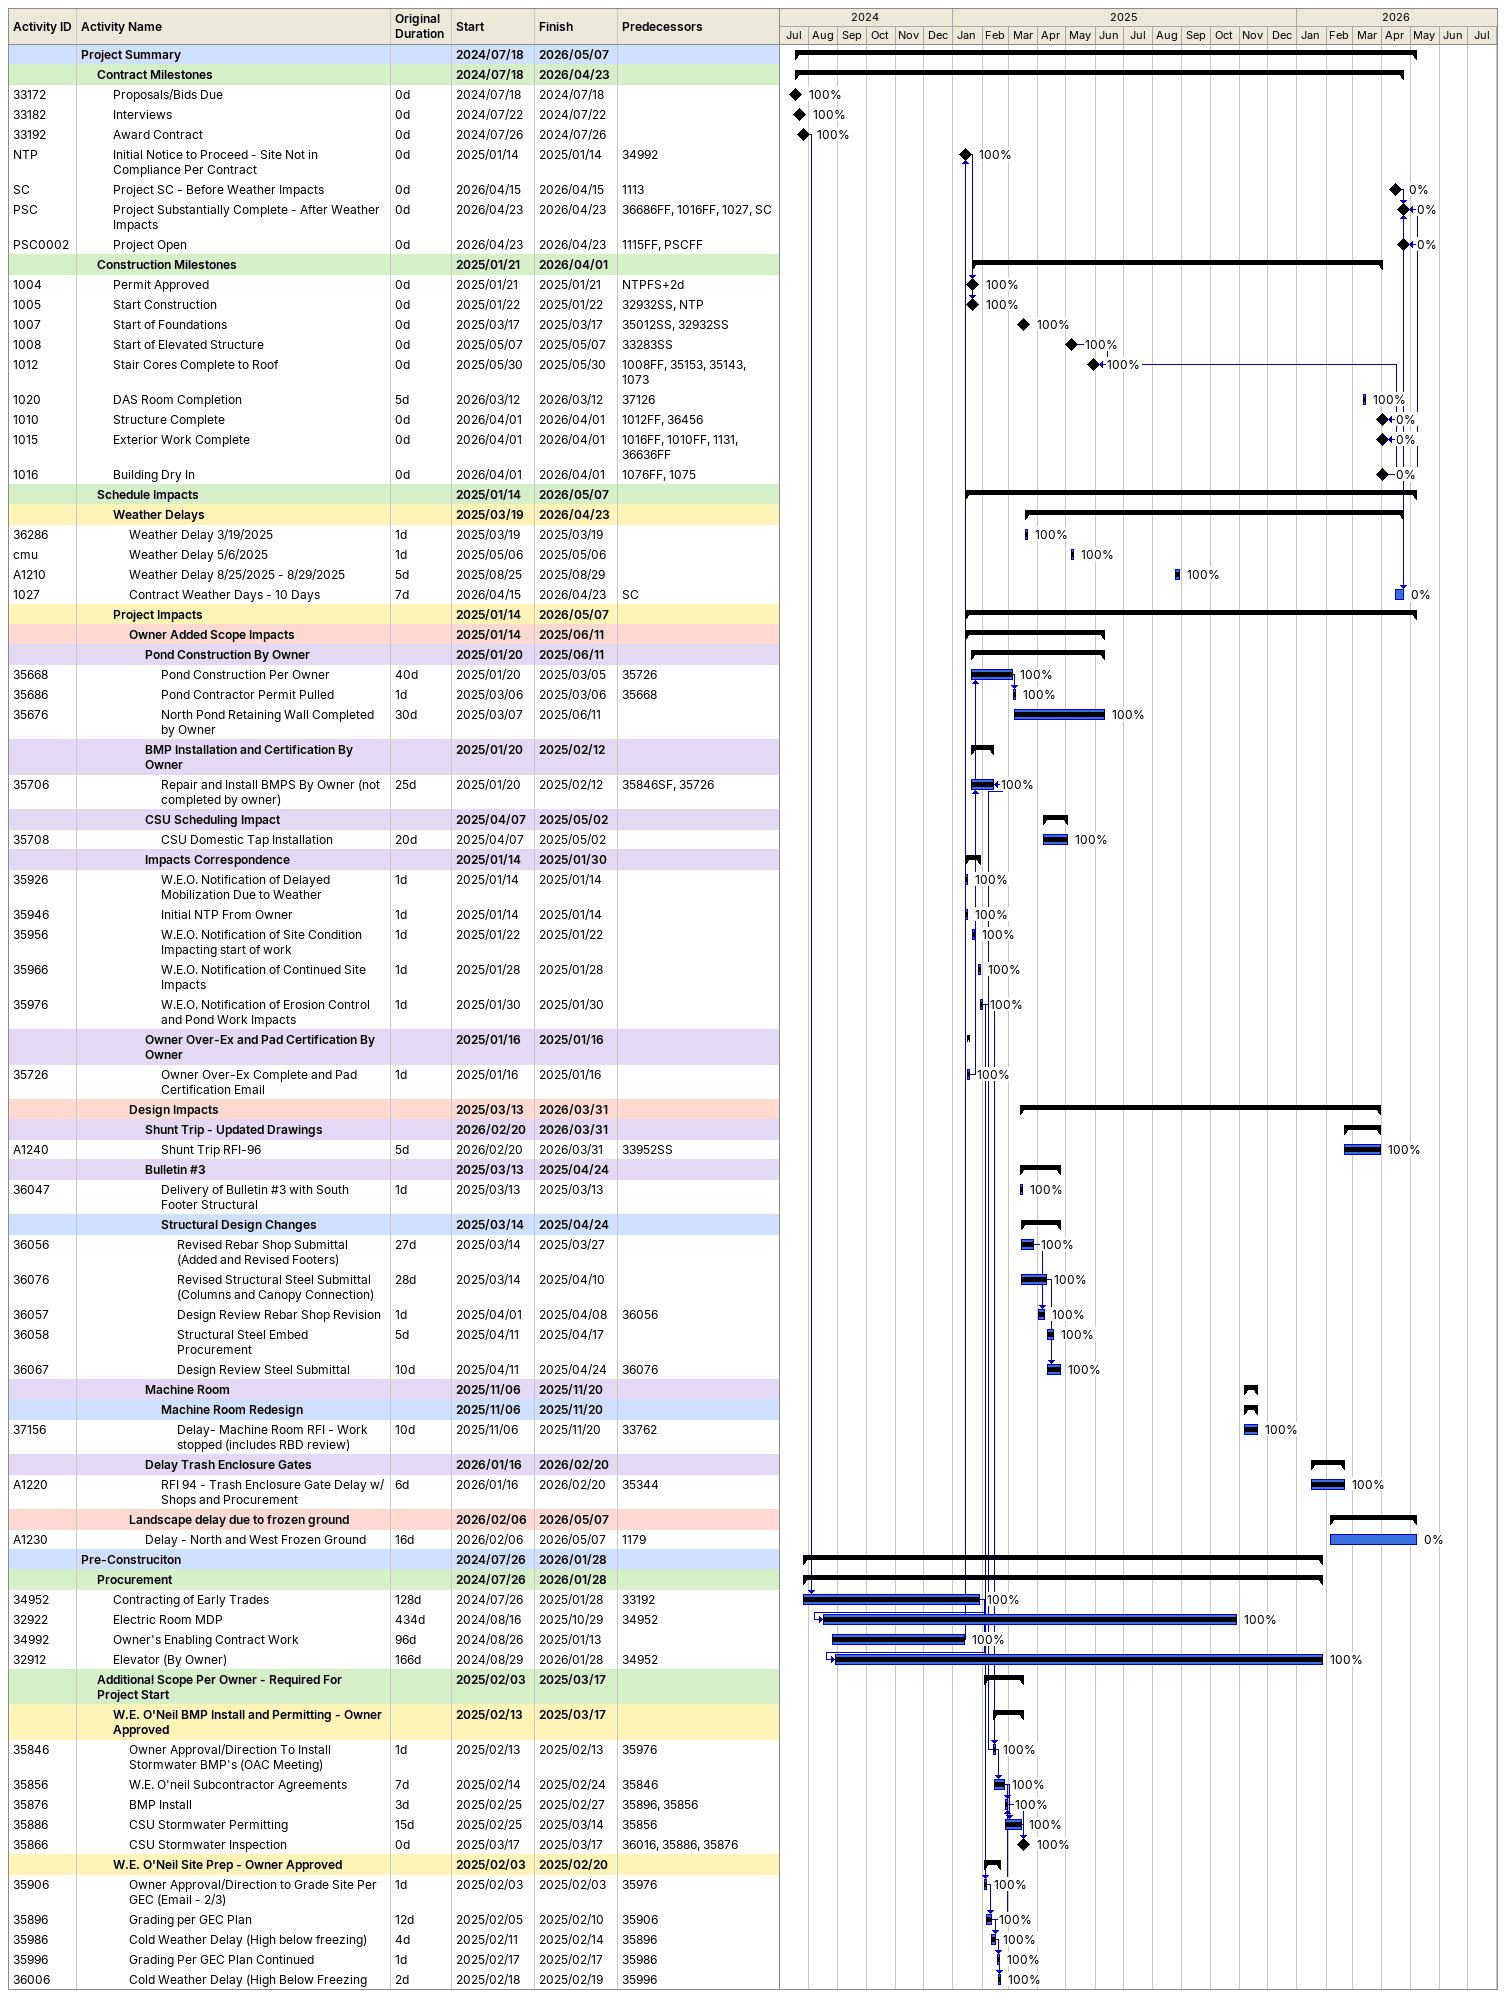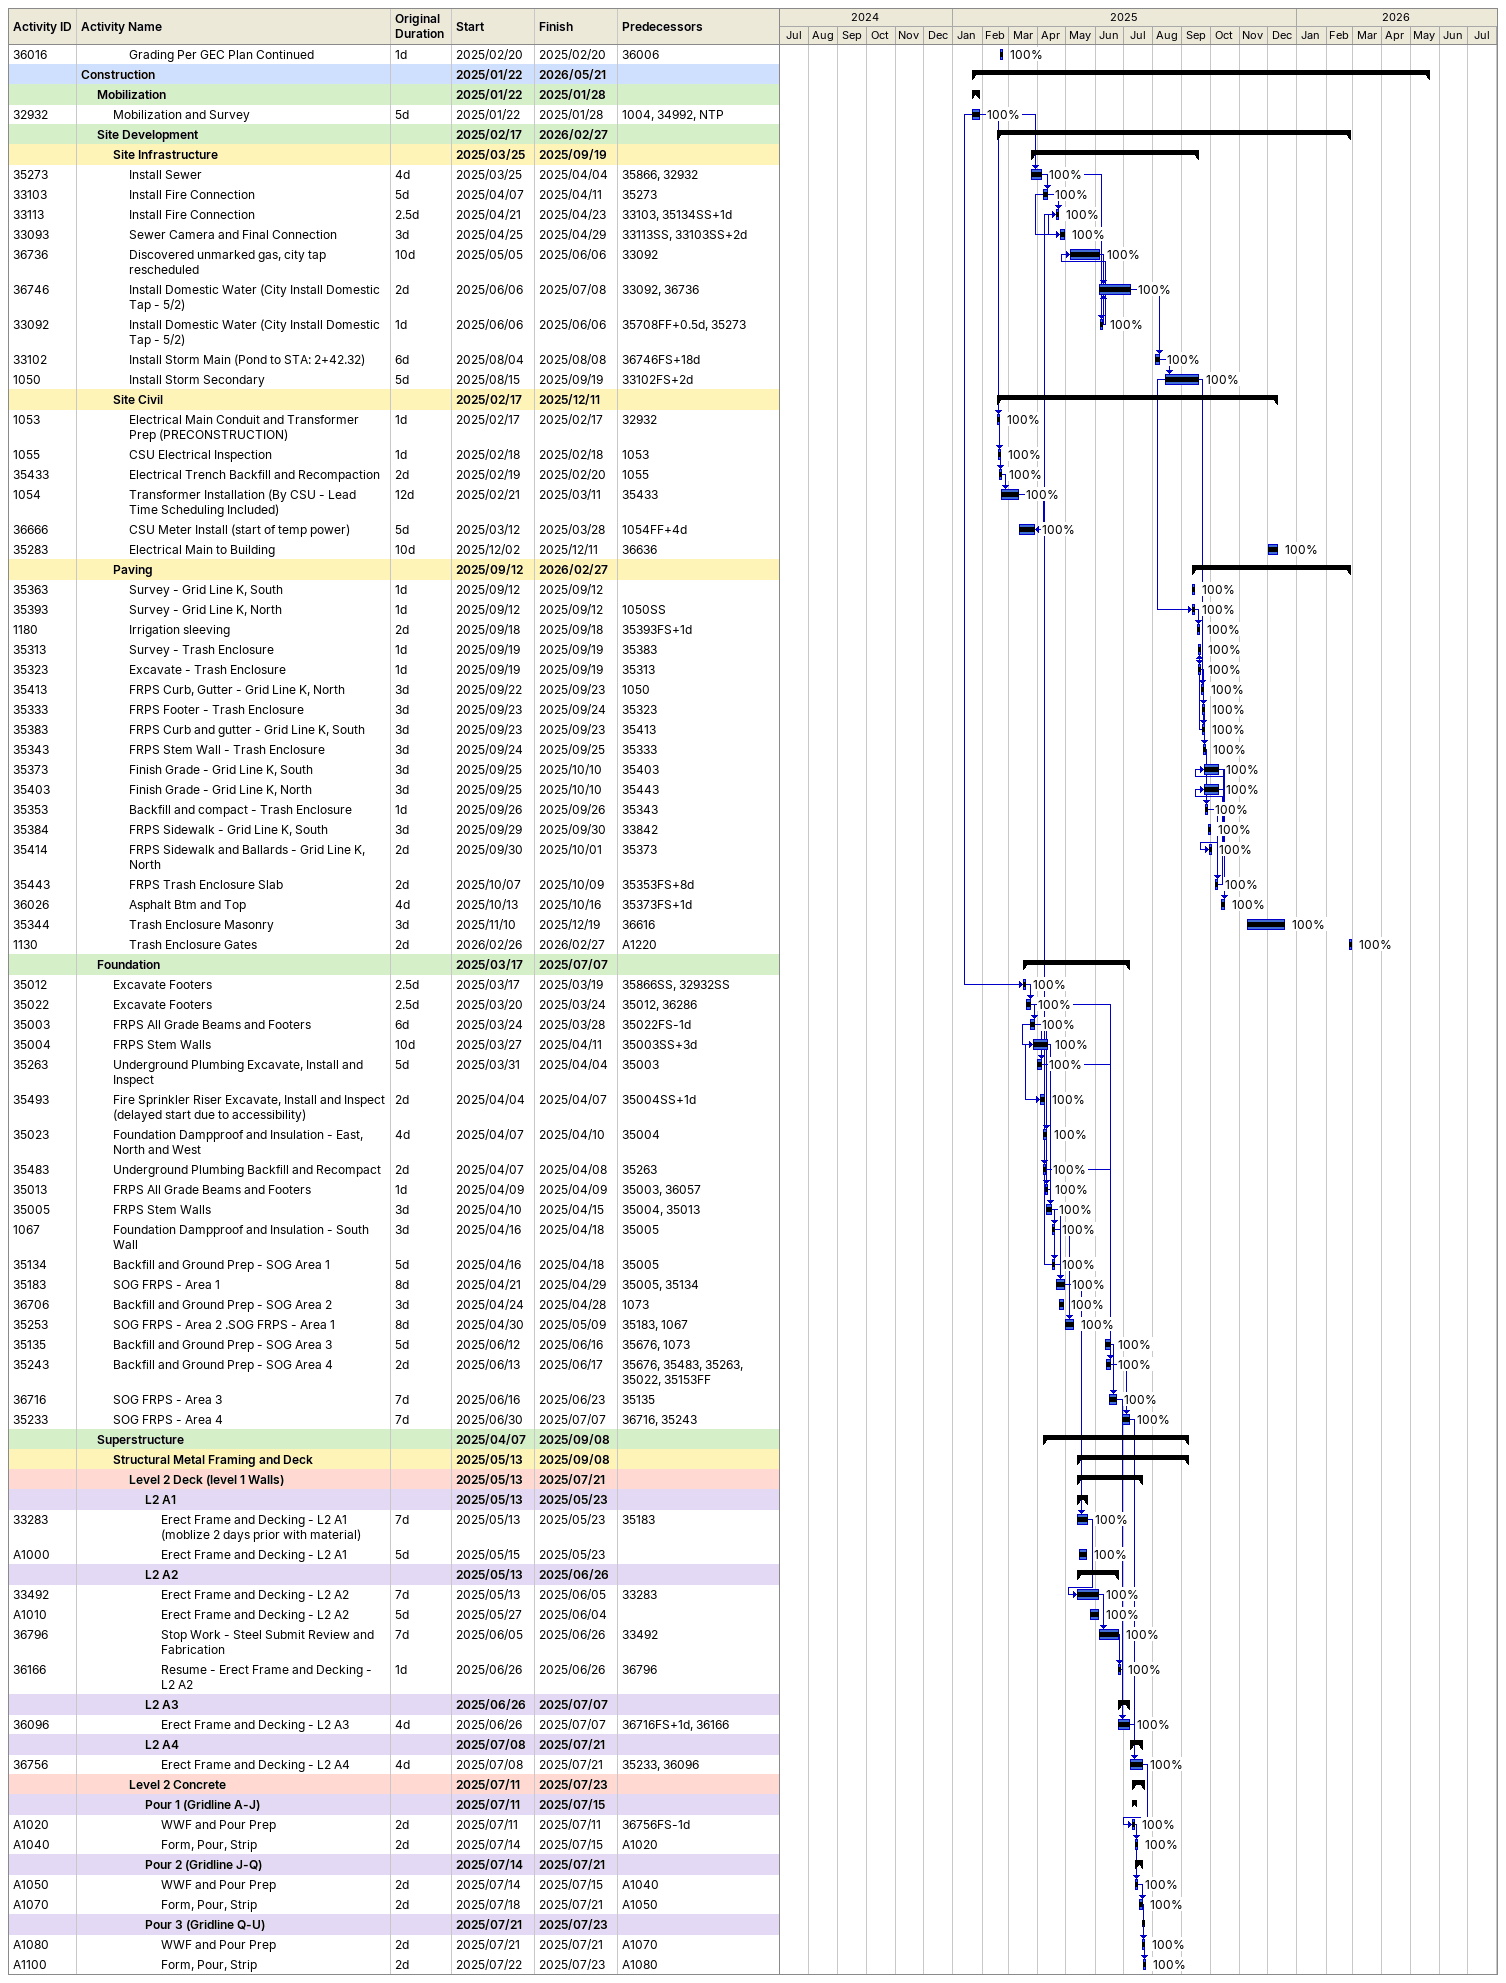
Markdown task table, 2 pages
| ID | Level | Task | Original duration | Start | Finish | Predecessors | % complete |
|---|---|---|---|---|---|---|---|
|  | 1 | **Project Summary** |  | 2024-07-18 | 2026-05-07 |  |  |
|  | 2 | **Contract Milestones** |  | 2024-07-18 | 2026-04-23 |  |  |
| 33172 | 3 | Proposals/Bids Due | 0d | 2024-07-18 | 2024-07-18 |  | 100 |
| 33182 | 3 | Interviews | 0d | 2024-07-22 | 2024-07-22 |  | 100 |
| 33192 | 3 | Award Contract | 0d | 2024-07-26 | 2024-07-26 |  | 100 |
| NTP | 3 | Initial Notice to Proceed - Site Not in Compliance Per Contract | 0d | 2025-01-14 | 2025-01-14 | 34992 | 100 |
| SC | 3 | Project SC - Before Weather Impacts | 0d | 2026-04-15 | 2026-04-15 | 1113 | 0 |
| PSC | 3 | Project Substantially Complete - After Weather Impacts | 0d | 2026-04-23 | 2026-04-23 | 36686FF, 1016FF, 1027, SC | 0 |
| PSC0002 | 3 | Project Open | 0d | 2026-04-23 | 2026-04-23 | 1115FF, PSCFF | 0 |
|  | 2 | **Construction Milestones** |  | 2025-01-21 | 2026-04-01 |  |  |
| 1004 | 3 | Permit Approved | 0d | 2025-01-21 | 2025-01-21 | NTPFS+2d | 100 |
| 1005 | 3 | Start Construction | 0d | 2025-01-22 | 2025-01-22 | 32932SS, NTP | 100 |
| 1007 | 3 | Start of Foundations | 0d | 2025-03-17 | 2025-03-17 | 35012SS, 32932SS | 100 |
| 1008 | 3 | Start of Elevated Structure | 0d | 2025-05-07 | 2025-05-07 | 33283SS | 100 |
| 1012 | 3 | Stair Cores Complete to Roof | 0d | 2025-05-30 | 2025-05-30 | 1008FF, 35153, 35143, 1073 | 100 |
| 1020 | 3 | DAS Room Completion | 5d | 2026-03-12 | 2026-03-12 | 37126 | 100 |
| 1010 | 3 | Structure Complete | 0d | 2026-04-01 | 2026-04-01 | 1012FF, 36456 | 0 |
| 1015 | 3 | Exterior Work Complete | 0d | 2026-04-01 | 2026-04-01 | 1016FF, 1010FF, 1131, 36636FF | 0 |
| 1016 | 3 | Building Dry In | 0d | 2026-04-01 | 2026-04-01 | 1076FF, 1075 | 0 |
|  | 2 | **Schedule Impacts** |  | 2025-01-14 | 2026-05-07 |  |  |
|  | 3 | **Weather Delays** |  | 2025-03-19 | 2026-04-23 |  |  |
| 36286 | 4 | Weather Delay 3/19/2025 | 1d | 2025-03-19 | 2025-03-19 |  | 100 |
| cmu | 4 | Weather Delay 5/6/2025 | 1d | 2025-05-06 | 2025-05-06 |  | 100 |
| A1210 | 4 | Weather Delay 8/25/2025 - 8/29/2025 | 5d | 2025-08-25 | 2025-08-29 |  | 100 |
| 1027 | 4 | Contract Weather Days - 10 Days | 7d | 2026-04-15 | 2026-04-23 | SC | 0 |
|  | 3 | **Project Impacts** |  | 2025-01-14 | 2026-05-07 |  |  |
|  | 4 | **Owner Added Scope Impacts** |  | 2025-01-14 | 2025-06-11 |  |  |
|  | 5 | **Pond Construction By Owner** |  | 2025-01-20 | 2025-06-11 |  |  |
| 35668 | 6 | Pond Construction Per Owner | 40d | 2025-01-20 | 2025-03-05 | 35726 | 100 |
| 35686 | 6 | Pond Contractor Permit Pulled | 1d | 2025-03-06 | 2025-03-06 | 35668 | 100 |
| 35676 | 6 | North Pond Retaining Wall Completed by Owner | 30d | 2025-03-07 | 2025-06-11 |  | 100 |
|  | 5 | **BMP Installation and Certification By Owner** |  | 2025-01-20 | 2025-02-12 |  |  |
| 35706 | 6 | Repair and Install BMPS By Owner (not completed by owner) | 25d | 2025-01-20 | 2025-02-12 | 35846SF, 35726 | 100 |
|  | 5 | **CSU Scheduling Impact** |  | 2025-04-07 | 2025-05-02 |  |  |
| 35708 | 6 | CSU Domestic Tap Installation | 20d | 2025-04-07 | 2025-05-02 |  | 100 |
|  | 5 | **Impacts Correspondence** |  | 2025-01-14 | 2025-01-30 |  |  |
| 35926 | 6 | W.E.O. Notification of Delayed Mobilization Due to Weather | 1d | 2025-01-14 | 2025-01-14 |  | 100 |
| 35946 | 6 | Initial NTP From Owner | 1d | 2025-01-14 | 2025-01-14 |  | 100 |
| 35956 | 6 | W.E.O. Notification of Site Condition Impacting start of work | 1d | 2025-01-22 | 2025-01-22 |  | 100 |
| 35966 | 6 | W.E.O. Notification of Continued Site Impacts | 1d | 2025-01-28 | 2025-01-28 |  | 100 |
| 35976 | 6 | W.E.O. Notification of Erosion Control and Pond Work Impacts | 1d | 2025-01-30 | 2025-01-30 |  | 100 |
|  | 5 | **Owner Over-Ex and Pad Certification By Owner** |  | 2025-01-16 | 2025-01-16 |  |  |
| 35726 | 6 | Owner Over-Ex Complete and Pad Certification Email | 1d | 2025-01-16 | 2025-01-16 |  | 100 |
|  | 4 | **Design Impacts** |  | 2025-03-13 | 2026-03-31 |  |  |
|  | 5 | **Shunt Trip - Updated Drawings** |  | 2026-02-20 | 2026-03-31 |  |  |
| A1240 | 6 | Shunt Trip RFI-96 | 5d | 2026-02-20 | 2026-03-31 | 33952SS | 100 |
|  | 5 | **Bulletin #3** |  | 2025-03-13 | 2025-04-24 |  |  |
| 36047 | 6 | Delivery of Bulletin #3 with South Footer Structural | 1d | 2025-03-13 | 2025-03-13 |  | 100 |
|  | 6 | **Structural Design Changes** |  | 2025-03-14 | 2025-04-24 |  |  |
| 36056 | 7 | Revised Rebar Shop Submittal (Added and Revised Footers) | 27d | 2025-03-14 | 2025-03-27 |  | 100 |
| 36076 | 7 | Revised Structural Steel Submittal (Columns and Canopy Connection) | 28d | 2025-03-14 | 2025-04-10 |  | 100 |
| 36057 | 7 | Design Review Rebar Shop Revision | 1d | 2025-04-01 | 2025-04-08 | 36056 | 100 |
| 36058 | 7 | Structural Steel Embed Procurement | 5d | 2025-04-11 | 2025-04-17 |  | 100 |
| 36067 | 7 | Design Review Steel Submittal | 10d | 2025-04-11 | 2025-04-24 | 36076 | 100 |
|  | 5 | **Machine Room** |  | 2025-11-06 | 2025-11-20 |  |  |
|  | 6 | **Machine Room Redesign** |  | 2025-11-06 | 2025-11-20 |  |  |
| 37156 | 7 | Delay- Machine Room RFI - Work stopped (includes RBD review) | 10d | 2025-11-06 | 2025-11-20 | 33762 | 100 |
|  | 5 | **Delay Trash Enclosure Gates** |  | 2026-01-16 | 2026-02-20 |  |  |
| A1220 | 6 | RFI 94 - Trash Enclosure Gate Delay w/ Shops and Procurement | 6d | 2026-01-16 | 2026-02-20 | 35344 | 100 |
|  | 4 | **Landscape delay due to frozen ground** |  | 2026-02-06 | 2026-05-07 |  |  |
| A1230 | 5 | Delay - North and West Frozen Ground | 16d | 2026-02-06 | 2026-05-07 | 1179 | 0 |
|  | 1 | **Pre-Construciton** |  | 2024-07-26 | 2026-01-28 |  |  |
|  | 2 | **Procurement** |  | 2024-07-26 | 2026-01-28 |  |  |
| 34952 | 3 | Contracting of Early Trades | 128d | 2024-07-26 | 2025-01-28 | 33192 | 100 |
| 32922 | 3 | Electric Room MDP | 434d | 2024-08-16 | 2025-10-29 | 34952 | 100 |
| 34992 | 3 | Owner's Enabling Contract Work | 96d | 2024-08-26 | 2025-01-13 |  | 100 |
| 32912 | 3 | Elevator (By Owner) | 166d | 2024-08-29 | 2026-01-28 | 34952 | 100 |
|  | 2 | **Additional Scope Per Owner - Required For Project Start** |  | 2025-02-03 | 2025-03-17 |  |  |
|  | 3 | **W.E. O'Neil BMP Install and Permitting - Owner Approved** |  | 2025-02-13 | 2025-03-17 |  |  |
| 35846 | 4 | Owner Approval/Direction To Install Stormwater BMP's (OAC Meeting) | 1d | 2025-02-13 | 2025-02-13 | 35976 | 100 |
| 35856 | 4 | W.E. O'neil Subcontractor Agreements | 7d | 2025-02-14 | 2025-02-24 | 35846 | 100 |
| 35876 | 4 | BMP Install | 3d | 2025-02-25 | 2025-02-27 | 35896, 35856 | 100 |
| 35886 | 4 | CSU Stormwater Permitting | 15d | 2025-02-25 | 2025-03-14 | 35856 | 100 |
| 35866 | 4 | CSU Stormwater Inspection | 0d | 2025-03-17 | 2025-03-17 | 36016, 35886, 35876 | 100 |
|  | 3 | **W.E. O'Neil Site Prep - Owner Approved** |  | 2025-02-03 | 2025-02-20 |  |  |
| 35906 | 4 | Owner Approval/Direction to Grade Site Per GEC (Email - 2/3) | 1d | 2025-02-03 | 2025-02-03 | 35976 | 100 |
| 35896 | 4 | Grading per GEC Plan | 12d | 2025-02-05 | 2025-02-10 | 35906 | 100 |
| 35986 | 4 | Cold Weather Delay (High below freezing) | 4d | 2025-02-11 | 2025-02-14 | 35896 | 100 |
| 35996 | 4 | Grading Per GEC Plan Continued | 1d | 2025-02-17 | 2025-02-17 | 35986 | 100 |
| 36006 | 4 | Cold Weather Delay (High Below Freezing | 2d | 2025-02-18 | 2025-02-19 | 35996 | 100 |
| 36016 | 4 | Grading Per GEC Plan Continued | 1d | 2025-02-20 | 2025-02-20 | 36006 | 100 |
|  | 1 | **Construction** |  | 2025-01-22 | 2026-05-21 |  |  |
|  | 2 | **Mobilization** |  | 2025-01-22 | 2025-01-28 |  |  |
| 32932 | 3 | Mobilization and Survey | 5d | 2025-01-22 | 2025-01-28 | 1004, 34992, NTP | 100 |
|  | 2 | **Site Development** |  | 2025-02-17 | 2026-02-27 |  |  |
|  | 3 | **Site Infrastructure** |  | 2025-03-25 | 2025-09-19 |  |  |
| 35273 | 4 | Install Sewer | 4d | 2025-03-25 | 2025-04-04 | 35866, 32932 | 100 |
| 33103 | 4 | Install Fire Connection | 5d | 2025-04-07 | 2025-04-11 | 35273 | 100 |
| 33113 | 4 | Install Fire Connection | 2.5d | 2025-04-21 | 2025-04-23 | 33103, 35134SS+1d | 100 |
| 33093 | 4 | Sewer Camera and Final Connection | 3d | 2025-04-25 | 2025-04-29 | 33113SS, 33103SS+2d | 100 |
| 36736 | 4 | Discovered unmarked gas, city tap rescheduled | 10d | 2025-05-05 | 2025-06-06 | 33092 | 100 |
| 36746 | 4 | Install Domestic Water (City Install Domestic Tap - 5/2) | 2d | 2025-06-06 | 2025-07-08 | 33092, 36736 | 100 |
| 33092 | 4 | Install Domestic Water (City Install Domestic Tap - 5/2) | 1d | 2025-06-06 | 2025-06-06 | 35708FF+0.5d, 35273 | 100 |
| 33102 | 4 | Install Storm Main (Pond to STA: 2+42.32) | 6d | 2025-08-04 | 2025-08-08 | 36746FS+18d | 100 |
| 1050 | 4 | Install Storm Secondary | 5d | 2025-08-15 | 2025-09-19 | 33102FS+2d | 100 |
|  | 3 | **Site Civil** |  | 2025-02-17 | 2025-12-11 |  |  |
| 1053 | 4 | Electrical Main Conduit and Transformer Prep (PRECONSTRUCTION) | 1d | 2025-02-17 | 2025-02-17 | 32932 | 100 |
| 1055 | 4 | CSU Electrical Inspection | 1d | 2025-02-18 | 2025-02-18 | 1053 | 100 |
| 35433 | 4 | Electrical Trench Backfill and Recompaction | 2d | 2025-02-19 | 2025-02-20 | 1055 | 100 |
| 1054 | 4 | Transformer Installation (By CSU - Lead Time Scheduling Included) | 12d | 2025-02-21 | 2025-03-11 | 35433 | 100 |
| 36666 | 4 | CSU Meter Install (start of temp power) | 5d | 2025-03-12 | 2025-03-28 | 1054FF+4d | 100 |
| 35283 | 4 | Electrical Main to Building | 10d | 2025-12-02 | 2025-12-11 | 36636 | 100 |
|  | 3 | **Paving** |  | 2025-09-12 | 2026-02-27 |  |  |
| 35363 | 4 | Survey - Grid Line K, South | 1d | 2025-09-12 | 2025-09-12 |  | 100 |
| 35393 | 4 | Survey - Grid Line K, North | 1d | 2025-09-12 | 2025-09-12 | 1050SS | 100 |
| 1180 | 4 | Irrigation sleeving | 2d | 2025-09-18 | 2025-09-18 | 35393FS+1d | 100 |
| 35313 | 4 | Survey - Trash Enclosure | 1d | 2025-09-19 | 2025-09-19 | 35383 | 100 |
| 35323 | 4 | Excavate - Trash Enclosure | 1d | 2025-09-19 | 2025-09-19 | 35313 | 100 |
| 35413 | 4 | FRPS Curb, Gutter - Grid Line K, North | 3d | 2025-09-22 | 2025-09-23 | 1050 | 100 |
| 35333 | 4 | FRPS Footer - Trash Enclosure | 3d | 2025-09-23 | 2025-09-24 | 35323 | 100 |
| 35383 | 4 | FRPS Curb and gutter - Grid Line K, South | 3d | 2025-09-23 | 2025-09-23 | 35413 | 100 |
| 35343 | 4 | FRPS Stem Wall - Trash Enclosure | 3d | 2025-09-24 | 2025-09-25 | 35333 | 100 |
| 35373 | 4 | Finish Grade - Grid Line K, South | 3d | 2025-09-25 | 2025-10-10 | 35403 | 100 |
| 35403 | 4 | Finish Grade - Grid Line K, North | 3d | 2025-09-25 | 2025-10-10 | 35443 | 100 |
| 35353 | 4 | Backfill and compact - Trash Enclosure | 1d | 2025-09-26 | 2025-09-26 | 35343 | 100 |
| 35384 | 4 | FRPS Sidewalk - Grid Line K, South | 3d | 2025-09-29 | 2025-09-30 | 33842 | 100 |
| 35414 | 4 | FRPS Sidewalk and Ballards - Grid Line K, North | 2d | 2025-09-30 | 2025-10-01 | 35373 | 100 |
| 35443 | 4 | FRPS Trash Enclosure Slab | 2d | 2025-10-07 | 2025-10-09 | 35353FS+8d | 100 |
| 36026 | 4 | Asphalt Btm and Top | 4d | 2025-10-13 | 2025-10-16 | 35373FS+1d | 100 |
| 35344 | 4 | Trash Enclosure Masonry | 3d | 2025-11-10 | 2025-12-19 | 36616 | 100 |
| 1130 | 4 | Trash Enclosure Gates | 2d | 2026-02-26 | 2026-02-27 | A1220 | 100 |
|  | 2 | **Foundation** |  | 2025-03-17 | 2025-07-07 |  |  |
| 35012 | 3 | Excavate Footers | 2.5d | 2025-03-17 | 2025-03-19 | 35866SS, 32932SS | 100 |
| 35022 | 3 | Excavate Footers | 2.5d | 2025-03-20 | 2025-03-24 | 35012, 36286 | 100 |
| 35003 | 3 | FRPS All Grade Beams and Footers | 6d | 2025-03-24 | 2025-03-28 | 35022FS-1d | 100 |
| 35004 | 3 | FRPS Stem Walls | 10d | 2025-03-27 | 2025-04-11 | 35003SS+3d | 100 |
| 35263 | 3 | Underground Plumbing Excavate, Install and Inspect | 5d | 2025-03-31 | 2025-04-04 | 35003 | 100 |
| 35493 | 3 | Fire Sprinkler Riser Excavate, Install and Inspect (delayed start due to accessibility) | 2d | 2025-04-04 | 2025-04-07 | 35004SS+1d | 100 |
| 35023 | 3 | Foundation Dampproof and Insulation - East, North and West | 4d | 2025-04-07 | 2025-04-10 | 35004 | 100 |
| 35483 | 3 | Underground Plumbing Backfill and Recompact | 2d | 2025-04-07 | 2025-04-08 | 35263 | 100 |
| 35013 | 3 | FRPS All Grade Beams and Footers | 1d | 2025-04-09 | 2025-04-09 | 35003, 36057 | 100 |
| 35005 | 3 | FRPS Stem Walls | 3d | 2025-04-10 | 2025-04-15 | 35004, 35013 | 100 |
| 1067 | 3 | Foundation Dampproof and Insulation - South Wall | 3d | 2025-04-16 | 2025-04-18 | 35005 | 100 |
| 35134 | 3 | Backfill and Ground Prep - SOG Area 1 | 5d | 2025-04-16 | 2025-04-18 | 35005 | 100 |
| 35183 | 3 | SOG FRPS - Area 1 | 8d | 2025-04-21 | 2025-04-29 | 35005, 35134 | 100 |
| 36706 | 3 | Backfill and Ground Prep - SOG Area 2 | 3d | 2025-04-24 | 2025-04-28 | 1073 | 100 |
| 35253 | 3 | SOG FRPS - Area 2 .SOG FRPS - Area 1 | 8d | 2025-04-30 | 2025-05-09 | 35183, 1067 | 100 |
| 35135 | 3 | Backfill and Ground Prep - SOG Area 3 | 5d | 2025-06-12 | 2025-06-16 | 35676, 1073 | 100 |
| 35243 | 3 | Backfill and Ground Prep - SOG Area 4 | 2d | 2025-06-13 | 2025-06-17 | 35676, 35483, 35263, 35022, 35153FF | 100 |
| 36716 | 3 | SOG FRPS - Area 3 | 7d | 2025-06-16 | 2025-06-23 | 35135 | 100 |
| 35233 | 3 | SOG FRPS - Area 4 | 7d | 2025-06-30 | 2025-07-07 | 36716, 35243 | 100 |
|  | 2 | **Superstructure** |  | 2025-04-07 | 2025-09-08 |  |  |
|  | 3 | **Structural Metal Framing and Deck** |  | 2025-05-13 | 2025-09-08 |  |  |
|  | 4 | **Level 2 Deck (level 1 Walls)** |  | 2025-05-13 | 2025-07-21 |  |  |
|  | 5 | **L2 A1** |  | 2025-05-13 | 2025-05-23 |  |  |
| 33283 | 6 | Erect Frame and Decking - L2 A1 (moblize 2 days prior with material) | 7d | 2025-05-13 | 2025-05-23 | 35183 | 100 |
| A1000 | 6 | Erect Frame and Decking - L2 A1 | 5d | 2025-05-15 | 2025-05-23 |  | 100 |
|  | 5 | **L2 A2** |  | 2025-05-13 | 2025-06-26 |  |  |
| 33492 | 6 | Erect Frame and Decking - L2 A2 | 7d | 2025-05-13 | 2025-06-05 | 33283 | 100 |
| A1010 | 6 | Erect Frame and Decking - L2 A2 | 5d | 2025-05-27 | 2025-06-04 |  | 100 |
| 36796 | 6 | Stop Work - Steel Submit Review and Fabrication | 7d | 2025-06-05 | 2025-06-26 | 33492 | 100 |
| 36166 | 6 | Resume - Erect Frame and Decking - L2 A2 | 1d | 2025-06-26 | 2025-06-26 | 36796 | 100 |
|  | 5 | **L2 A3** |  | 2025-06-26 | 2025-07-07 |  |  |
| 36096 | 6 | Erect Frame and Decking - L2 A3 | 4d | 2025-06-26 | 2025-07-07 | 36716FS+1d, 36166 | 100 |
|  | 5 | **L2 A4** |  | 2025-07-08 | 2025-07-21 |  |  |
| 36756 | 6 | Erect Frame and Decking - L2 A4 | 4d | 2025-07-08 | 2025-07-21 | 35233, 36096 | 100 |
|  | 4 | **Level 2 Concrete** |  | 2025-07-11 | 2025-07-23 |  |  |
|  | 5 | **Pour 1 (Gridline A-J)** |  | 2025-07-11 | 2025-07-15 |  |  |
| A1020 | 6 | WWF and Pour Prep | 2d | 2025-07-11 | 2025-07-11 | 36756FS-1d | 100 |
| A1040 | 6 | Form, Pour, Strip | 2d | 2025-07-14 | 2025-07-15 | A1020 | 100 |
|  | 5 | **Pour 2 (Gridline J-Q)** |  | 2025-07-14 | 2025-07-21 |  |  |
| A1050 | 6 | WWF and Pour Prep | 2d | 2025-07-14 | 2025-07-15 | A1040 | 100 |
| A1070 | 6 | Form, Pour, Strip | 2d | 2025-07-18 | 2025-07-21 | A1050 | 100 |
|  | 5 | **Pour 3 (Gridline Q-U)** |  | 2025-07-21 | 2025-07-23 |  |  |
| A1080 | 6 | WWF and Pour Prep | 2d | 2025-07-21 | 2025-07-21 | A1070 | 100 |
| A1100 | 6 | Form, Pour, Strip | 2d | 2025-07-22 | 2025-07-23 | A1080 | 100 |
